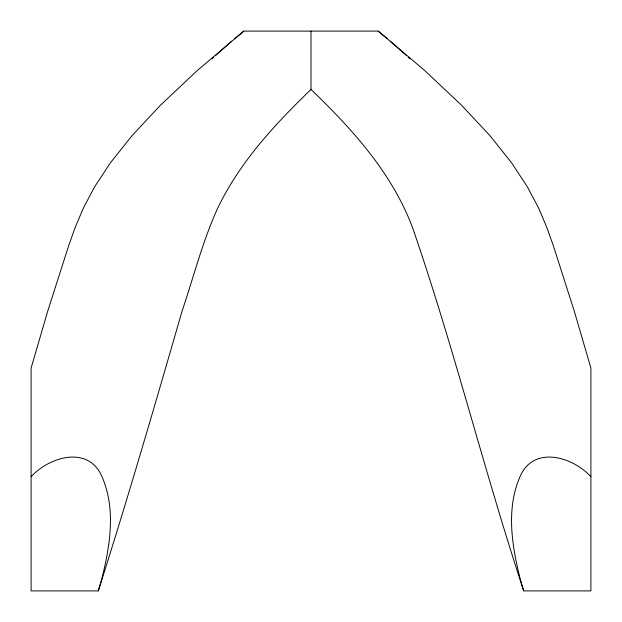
<?xml version="1.0" encoding="UTF-8"?>
<svg xmlns="http://www.w3.org/2000/svg" width="622" height="622" viewBox="0 0 622 622"><rect width="100%" height="100%" fill="white"/><g stroke="black" fill="none" stroke-linecap="round" stroke-linejoin="round"><path stroke-width="0.93" d="M387.304 38.642L378.176 31.1L243.824 31.1L197.26 70.55L160.375 105.305L131.841 135.899L110.366 162.886L94.622 186.81L83.301 208.222L75.091 227.668L68.677 245.69L47.762 311L31.1 368.045L31.1 590.9L98.276 590.9C127.961 498.129 155.034 404.557 182.114 311C193.737 276.681 202.609 241.297 217.653 208.222C239.68 162.35 274.683 124.462 311 89.467L311 31.1M212.001 58.903L213.743 57.247M215.5 55.607L231.656 41.215M31.1 476.716C49.908 456.175 89.692 444.94 102.506 477.96C115.886 509.643 110.008 545.611 102.062 577.908A294.4 294.4 0 0 1 98.276 590.9M234.696 38.642L243.824 31.1M311 89.467C352.309 129.166 392.179 173.211 412.557 227.668C453.928 347.379 484.002 470.636 523.724 590.9L590.9 590.9L590.9 368.045L574.238 311L553.323 245.69L546.909 227.668L538.699 208.222L527.378 186.81L511.634 162.886L490.159 135.899L461.625 105.305L424.74 70.55L378.176 31.1M390.344 41.215L406.5 55.607M590.9 476.716C572.092 456.175 532.308 444.94 519.494 477.96C506.114 509.643 511.992 545.611 519.938 577.908A294.4 294.4 0 0 0 523.724 590.9M408.257 57.247L409.999 58.903"/></g></svg>
